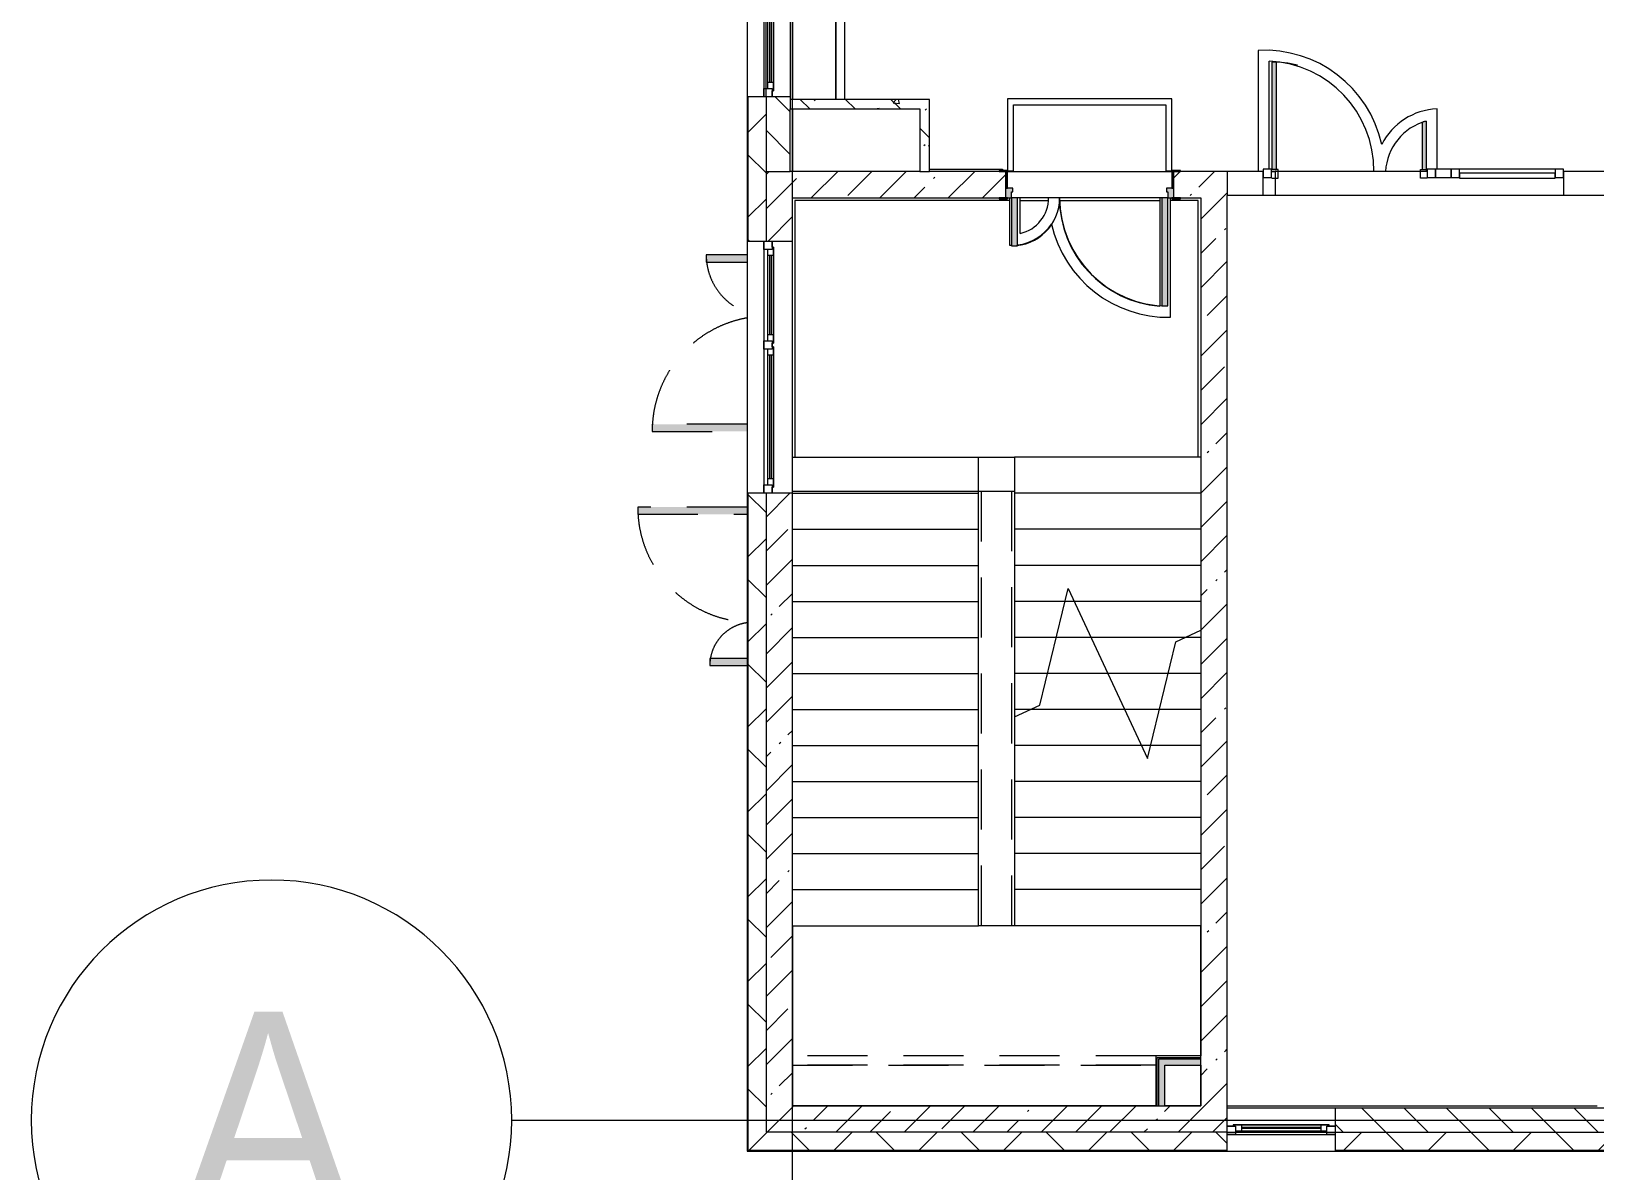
# Model space of a CAD drawing. Header units: millimetres. Extents: x 81548 to 272142, y -8553 to 29000.
# Drawn here: x 138904 to 151922, y -420 to 9067 of the extents above; entities that cross this region are included whole.
import ezdxf

# ---------------------------------------------------------------- set-up
doc = ezdxf.new("R2010")
doc.units = ezdxf.units.MM
doc.linetypes.add('200_ШТРИХ__ш1_п0_6_', pattern=[800, 500, -300])
doc.linetypes.add('Осевая', pattern=[31.75, 6.35, -4.7625, 15.875, -4.7625])
for name, color, linetype, lineweight, true_color in [('A-DETL-GENF-5', 7, 'Continuous', 5, 0xaaaaaa), ('A-DOOR-2', 7, 'Continuous', 5, 0xe2e2e2), ('A-DOOR-3', 7, 'Continuous', 5, 0xaaaaaa), ('A-DOOR-FRAM-1', 7, 'Continuous', 5, 0xe2e2e2), ('A-DOOR-FRAM-3', 7, 'Continuous', 5, 0xaaaaaa), ('A-FLOR-1', 7, 'Continuous', 5, 0xaaaaaa), ('I-WALL-3', 7, 'Continuous', 9, 0xe7e7e7), ('I-WALL-6', 7, 'Continuous', 5, 0x787878)]:
    doc.layers.add(name, color=color, linetype=linetype, lineweight=lineweight, true_color=true_color)
for name, color, linetype, lineweight in [('A-DETL-MBND-1', 7, '200_ШТРИХ__ш1_п0_6_', 9), ('A-GLAZ-3', 7, 'Continuous', 5), ('A-GLAZ-CURT-2', 7, 'Continuous', 5), ('A-GLAZ-CWMG-2', 7, 'Continuous', 5), ('A-WALL', 7, 'Continuous', 9), ('A-WALL-3', 7, 'Continuous', 5), ('I-WALL-4', 7, 'Continuous', 5), ('S-STRS-1', 7, 'Continuous', 5), ('S-STRS-MBND-1', 7, 'Continuous', 5), ('Оси', 7, 'Continuous', 9), ('Оси-1', 7, 'Continuous', 20), ('Оси-2', 7, 'Осевая', 9)]:
    doc.layers.add(name, color=color, linetype=linetype, lineweight=lineweight)
doc.styles.add('Arial_1', font='arial.ttf', dxfattribs={"width": 0.9, "height": 1750})
pattern_1 = [(45, (145131.5, 0), (-353.5534, 353.5534), []), (135, (145131.5, 0), (-353.5534, -353.5534), [])]
pattern_2 = [(135, (145131.52, 0), (-176.7767, -176.7767), [])]
pattern_3 = [(45, (145131.5, 0), (-285.123, 285.123), []), (45, (145416.64, 0), (-285.123, 285.123), [504.031, -100.806, 16.764, -84.042])]
pattern_4 = [(135, (145131.5, 0), (-377.17, -377.17), [533.4, -88.9, 17.78, -88.9]), (135, (145131.5, 376.94), (-377.17, -377.17), []), (50, (145131.5, 0), (637.645, -55.787), [66.675, -733.425]), (355, (145131.5, 0), (-123.35, 668.7), [53.34, -586.74]), (100.451, (145184.65, -4.65), (514.3, 612.91), [56.665, -623.315]), (46.184, (145131.5, 177.8), (948.78, -147.15), [100.01, -1100.14]), (96.636, (145210.6, 165.5), (830.91, 866), [85, -934.97]), (351.184, (145131.5, 177.8), (830.92, 865.99), [80.01, -880.11]), (21, (145220.4, 133.35), (530.65, -357.928), [66.675, -733.425]), (326, (145220.4, 133.35), (216.31, 644.66), [53.34, -586.74]), (71.451, (145264.64, 103.5), (746.96, 286.724), [56.665, -623.315]), (37.5, (145131.52, 0), (10.8105, 295.9426), [16.764, -562.864, 16.764, -578.866, -588.962]), (37.5, (145131.52, 0), (10.8105, 295.9426), [-1175.258, 16.764, -572.198]), (7.5, (145131.52, 0), (233.869, 350.632), [16.764, -322.834, 16.764, -549.529, -224.472]), (7.5, (145131.52, 0), (233.869, 350.632), [-905.89, 16.764, -207.708]), (327.5, (144933.27, 0), (474.568, -20.051), [16.764, -205.486, 16.764, -676.656, -920.115]), (327.5, (144933.27, 0), (474.568, -20.051), [-915.67, 16.764, -903.35]), (317.5, (144844.37, 0), (518.452, 88.993), [16.764, -272.16, 16.764, -443.738, -653.415]), (317.5, (144844.37, 0), (518.452, 88.993), [-749.427, 16.764, -636.65])]

# ---------------------------------------------------------------- blocks, each defined once
blk = doc.blocks.new('120_Окно_СКБ_1Ст - 120_Окно_СКБ_1Ст 900х2500_h_-22445987-2_10_3_птичка')
at = {"layer": 'A-GLAZ-3'}
for p, q in [((-450, -127), (-450, -57)), ((-450, -57), (-380, -57)), ((450, -57), (-450, -57)), ((-380, -127), (-450, -127)), ((-450, -127), (-400, -127)), ((-380, -127), (-400, -127)), ((-400, -127), (-400, -137)), ((-380, -57), (-380, -127)), ((380, -87), (-380, -87)), ((-380, -87), (-380, -127)), ((-330, -137), (-330, -87)), ((-330, -107), (330, -107)), ((330, -117), (-330, -117)), ((330, -137), (330, -87)), ((380, -127), (380, -57)), ((380, -57), (450, -57)), ((380, -127), (380, -87)), ((450, -127), (380, -127)), ((400, -127), (380, -127)), ((400, -127), (450, -127)), ((400, -137), (400, -127)), ((450, -57), (450, -127)), ((-400, -137), (400, -137)), ((400, -137), (-400, -137))]:
    blk.add_line(p, q, dxfattribs=at)
blk = doc.blocks.new('110_Дверь_СКБ_2Ст - Д-1 Лестничная клетка EIS60-24280000-2_10_3_птичка')
at = {"layer": 'A-DOOR-2'}
for points in [[(-637.5, 1010), (-637.5, 110), (-587.5, 110), (-587.5, 1010)], [(612.5, 510), (612.5, 110), (662.5, 110), (662.5, 510)], [(712.5, 30), (697.5, 30), (697.5, -110), (712.5, -110)]]:
    blk.add_hatch(color=256, dxfattribs=at).paths.add_polyline_path(points)
h = blk.add_hatch(color=256, dxfattribs=at)
h.paths.add_polyline_path([(712.5, 110), (662.5, 110), (662.5, 60), (652.5, 60), (652.5, 30), (712.5, 30), (712.5, 39.7)])
h.paths.add_polyline_path([(-687.5, 110), (-687.5, 30), (-627.5, 30), (-627.5, 60), (-637.5, 60), (-637.5, 110)])
at = {"layer": 'A-DOOR-FRAM-1'}
for points in [[(-672.5, 118), (-742.5, 118), (-742.5, 110), (-672.5, 110)], [(-672.5, 30), (-687.5, 30), (-687.5, -110), (-672.5, -110)], [(697.5, 118), (697.5, 110), (767.5, 110), (767.5, 118)], [(-692.8, -110), (-742.5, -110), (-742.5, -118), (-672.5, -118), (-672.5, -110)], [(697.5, -110), (697.5, -118), (767.5, -118), (767.5, -110)]]:
    blk.add_hatch(color=256, dxfattribs=at).paths.add_polyline_path(points)
at = {"layer": 'A-DOOR-3'}
for p, q in [((-637.5, 1010), (-637.5, 110)), ((-587.5, 1010), (-637.5, 1010)), ((-587.5, 110), (-587.5, 1010)), ((662.5, 510), (612.5, 510)), ((612.5, 510), (612.5, 110)), ((662.5, 110), (662.5, 510)), ((-637.5, 110), (-587.5, 110)), ((612.5, 110), (662.5, 110))]:
    blk.add_line(p, q, dxfattribs=at)
for centre, radius, start, end in [((-637.5, 110), 900, 0, 90), ((662.5, 110), 400, 90, 180)]:
    blk.add_arc(centre, radius, start, end, dxfattribs=at)
at = {"layer": 'A-DOOR-FRAM-3'}
for p, q in [((-672.5, 118), (-742.5, 118)), ((-742.5, 118), (-742.5, 110)), ((-742.5, 110), (-672.5, 110)), ((-637.5, 110), (-687.5, 110)), ((-687.5, 110), (-687.5, 30)), ((-687.5, 30), (-627.5, 30)), ((-672.5, 30), (-687.5, 30)), ((-687.5, 30), (-687.5, -110)), ((-672.5, 110), (-672.5, 118)), ((-672.5, -110), (-672.5, 30)), ((-637.5, 60), (-637.5, 110)), ((-627.5, 60), (-637.5, 60)), ((-627.5, 30), (-627.5, 60)), ((662.5, 60), (652.5, 60)), ((652.5, 60), (652.5, 30)), ((652.5, 30), (712.5, 30)), ((662.5, 110), (662.5, 60)), ((712.5, 110), (662.5, 110)), ((767.5, 118), (697.5, 118)), ((697.5, 118), (697.5, 110)), ((697.5, 110), (767.5, 110)), ((712.5, 30), (697.5, 30)), ((697.5, 30), (697.5, -110)), ((712.5, 30), (712.5, 110)), ((712.5, -110), (712.5, 30)), ((767.5, 110), (767.5, 118)), ((-672.5, -110), (-742.5, -110)), ((-742.5, -110), (-742.5, -118)), ((-742.5, -118), (-672.5, -118)), ((-687.5, -110), (-672.5, -110)), ((-672.5, -118), (-672.5, -110)), ((697.5, -110), (712.5, -110)), ((767.5, -110), (697.5, -110)), ((697.5, -110), (697.5, -118)), ((697.5, -118), (767.5, -118)), ((767.5, -118), (767.5, -110))]:
    blk.add_line(p, q, dxfattribs=at)
blk = doc.blocks.new('120_Окно_СКБ_2Ст - 120_Окно_СКБ_2Ст 2100х2500 _мал створка справа_-22445857-2_10_3_птичка')
at = {"layer": 'A-GLAZ-3'}
for p, q in [((-1050, -127), (-1050, -57)), ((-1050, -57), (-980, -57)), ((1050, -57), (-1050, -57)), ((-980, -127), (-1050, -127)), ((-1050, -127), (-1000, -127)), ((-980, -127), (-1000, -127)), ((-1000, -127), (-1000, -137)), ((-980, -57), (-980, -127)), ((150, -87), (-980, -87)), ((-980, -87), (-980, -127)), ((-930, -137), (-930, -87)), ((-930, -107), (100, -107)), ((100, -117), (-930, -117)), ((100, -137), (100, -87)), ((150, -127), (150, -57)), ((150, -57), (220, -57)), ((150, -127), (150, -87)), ((220, -127), (150, -127)), ((170, -127), (150, -127)), ((170, -127), (200, -127)), ((170, -137), (170, -127)), ((220, -127), (200, -127)), ((200, -127), (200, -137)), ((220, -57), (220, -127)), ((980, -87), (220, -87)), ((220, -87), (220, -127)), ((270, -137), (270, -87)), ((270, -107), (930, -107)), ((930, -117), (270, -117)), ((930, -137), (930, -87)), ((980, -127), (980, -57)), ((980, -57), (1050, -57)), ((980, -127), (980, -87)), ((1050, -127), (980, -127)), ((1000, -127), (980, -127)), ((1000, -127), (1050, -127)), ((1000, -137), (1000, -127)), ((1050, -57), (1050, -127)), ((-1000, -137), (170, -137)), ((170, -137), (-1000, -137)), ((200, -137), (1000, -137)), ((1000, -137), (200, -137))]:
    blk.add_line(p, q, dxfattribs=at)
blk = doc.blocks.new('120_Окно_СКБ_2Ст - 120_Окно_СКБ_2Ст 2100х2400 _мал створка справа_-22446225-2_10_3_птичка')
at = {"layer": 'A-GLAZ-3'}
for p, q in [((-1050, -127), (-1050, -57)), ((-1050, -57), (-980, -57)), ((1050, -57), (-1050, -57)), ((-980, -127), (-1050, -127)), ((-1050, -127), (-1000, -127)), ((-980, -127), (-1000, -127)), ((-1000, -127), (-1000, -137)), ((-980, -57), (-980, -127)), ((150, -87), (-980, -87)), ((-980, -87), (-980, -127)), ((-930, -137), (-930, -87)), ((-930, -107), (100, -107)), ((100, -117), (-930, -117)), ((100, -137), (100, -87)), ((150, -127), (150, -57)), ((150, -57), (220, -57)), ((150, -127), (150, -87)), ((220, -127), (150, -127)), ((170, -127), (150, -127)), ((170, -127), (200, -127)), ((170, -137), (170, -127)), ((220, -127), (200, -127)), ((200, -127), (200, -137)), ((220, -57), (220, -127)), ((980, -87), (220, -87)), ((220, -87), (220, -127)), ((270, -137), (270, -87)), ((270, -107), (930, -107)), ((930, -117), (270, -117)), ((930, -137), (930, -87)), ((980, -127), (980, -57)), ((980, -57), (1050, -57)), ((980, -127), (980, -87)), ((1050, -127), (980, -127)), ((1000, -127), (980, -127)), ((1000, -127), (1050, -127)), ((1000, -137), (1000, -127)), ((1050, -57), (1050, -127)), ((-1000, -137), (170, -137)), ((170, -137), (-1000, -137)), ((200, -137), (1000, -137)), ((1000, -137), (200, -137))]:
    blk.add_line(p, q, dxfattribs=at)
blk = doc.blocks.new('110_Дверь_СКБ_2Ст_Наружная - ДН-1_л__ Двухстворчатая 1350 х3200 _ЛК_ в свету с верхним остеклением 2-22796854-2_10_3_птичка')
at = {"layer": 'A-DETL-MBND-1'}
for points in [[(-715, 869), (-715, 79), (-655, 79), (-655, 869)], [(695, 419), (695, 79), (755, 79), (755, 419)]]:
    blk.add_hatch(color=256, dxfattribs=at).paths.add_polyline_path(points)
for p, q in [((-715, 869), (-715, 79)), ((-655, 869), (-715, 869)), ((-655, 79), (-655, 869)), ((755, 419), (695, 419)), ((695, 419), (695, 79)), ((755, 79), (755, 419))]:
    blk.add_line(p, q, dxfattribs=at)
for centre, radius, start, end in [((-715, -91), 960, 10.263, 90), ((755, -91), 510, 90, 160.4016)]:
    blk.add_arc(centre, radius, start, end, dxfattribs=at)
blk = doc.blocks.new('110_Дверь_СКБ_2Ст_Наружная - ДН-3_л__ Двухстворчатая 1200 х3200 из подвала EI30-23666533-2_10_3_птичка')
at = {"layer": 'A-DETL-MBND-1'}
for points in [[(620, 989), (620, 79), (680, 79), (680, 989)], [(-640, 79), (-580, 79), (-580, 389), (-640, 389)]]:
    blk.add_hatch(color=256, dxfattribs=at).paths.add_polyline_path(points)
for p, q in [((680, 989), (620, 989)), ((620, 989), (620, 79)), ((680, 79), (680, 989)), ((-640, 389), (-640, 79)), ((-580, 389), (-640, 389)), ((-580, 79), (-580, 389))]:
    blk.add_line(p, q, dxfattribs=at)
for centre, radius, start, end in [((680, 29), 960, 90, 176.9815), ((-640, 29), 360, 8.166, 90)]:
    blk.add_arc(centre, radius, start, end, dxfattribs=at)
blk = doc.blocks.new('Прямоугольный импост - 50 x 70 мм-31700031-2_10_3_птичка')
at = {"layer": 'A-GLAZ-CWMG-2'}
for p, q in [((-70, 35), (0, 35)), ((-70, -35), (-70, 35)), ((0, 35), (0, -35)), ((0, -35), (-70, -35))]:
    blk.add_line(p, q, dxfattribs=at)
blk = doc.blocks.new('Дверь_Витражная_остекление_ - ДВН_ДАО_Главный вход_1200 в свету-31742133-2_10_3_птичка')
at = {"layer": 'A-DOOR-2'}
for points in [[(-607, 30), (-607, 925), (-647, 922), (-647, 30)], [(640, 30), (640, 430), (633, 430), (607, 421), (607, 30)]]:
    blk.add_hatch(color=256, dxfattribs=at).paths.add_polyline_path(points)
at = {"layer": 'A-DETL-GENF-5'}
for p, q in [((-607, 925), (-647, 925)), ((-647, 925), (-647, 35)), ((-607, 30), (-607, 925)), ((607, 421), (607, 30)), ((640, 430), (633, 430)), ((-647, 30), (-607, 30)), ((-592, 30), (-647, 30)), ((-592, -40), (-592, 30)), ((592, -40), (592, 30)), ((592, 30), (640, 30)), ((607, 30), (640, 30)), ((-647, -40), (-592, -40)), ((647, -40), (592, -40))]:
    blk.add_line(p, q, dxfattribs=at)
at = {"layer": 'A-DOOR-3'}
blk.add_line((-647, 925), (-647, 35), dxfattribs=at)
for centre, radius, start, end in [((-647, 30), 895, 76.1866, 90), ((647, 30), 400, 91.06, 94.8979)]:
    blk.add_arc(centre, radius, start, end, dxfattribs=at)
blk = doc.blocks.new('Системная панель - Стемалит - 40мм-32257327-2_10_3_птичка')
at = {"layer": 'A-GLAZ-CURT-2'}
for p, q in [((65, 35), (-65, 35)), ((-65, 35), (-65, -35)), ((65, -35), (65, 35)), ((-65, -35), (65, -35))]:
    blk.add_line(p, q, dxfattribs=at)
blk = doc.blocks.new('Прямоугольный импост - 50 x 70 мм-31687886-2_10_3_птичка')
at = {"layer": 'A-GLAZ-CWMG-2'}
for p, q in [((-35, 35), (35, 35)), ((-35, -35), (-35, 35)), ((35, 35), (35, -35)), ((35, -35), (-35, -35))]:
    blk.add_line(p, q, dxfattribs=at)
blk = doc.blocks.new('Прямоугольный импост - 50 x 70 мм-31701779-2_10_3_птичка')
at = {"layer": 'A-GLAZ-CWMG-2'}
for p, q in [((0, 35), (-70, 35)), ((-70, 35), (-70, -35)), ((0, -35), (0, 35)), ((-70, -35), (0, -35))]:
    blk.add_line(p, q, dxfattribs=at)
blk = doc.blocks.new('Системная панель - Стекло - 40мм-32257331-2_10_3_птичка')
at = {"layer": 'A-GLAZ-CURT-2'}
for p, q in [((397.5, 0), (-397.5, 0)), ((-397.5, 0), (-397.5, -40)), ((397.5, -40), (397.5, 0)), ((-397.5, -40), (397.5, -40))]:
    blk.add_line(p, q, dxfattribs=at)
blk = doc.blocks.new('Прямоугольный импост - 50 x 70 мм-31702100-2_10_3_птичка')
at = {"layer": 'A-GLAZ-CWMG-2'}
for p, q in [((-35, 35), (35, 35)), ((-35, -35), (-35, 35)), ((35, 35), (35, -35)), ((35, -35), (-35, -35))]:
    blk.add_line(p, q, dxfattribs=at)
blk = doc.blocks.new('Прямоугольный импост - 50 x 70 мм-31720914-2_10_3_птичка')
at = {"layer": 'A-GLAZ-CWMG-2'}
blk.add_line((6460, 7920), (5665, 7920), dxfattribs=at)
blk = doc.blocks.new('Зашивка приборов отопления15 - Зашивка приборов отопления-33281080-2_10_3_птичка')
at = {"layer": 'A-DETL-MBND-1'}
for p, q in [((3135, 535), (110, 535)), ((3135, 460), (110, 460)), ((110, 460), (3135, 460))]:
    blk.add_line(p, q, dxfattribs=at)
blk = doc.blocks.new('Зашивка приборов отопления42 - Зашивка приборов отопления-33374801-2_10_3_птичка')
at = {"layer": 'A-WALL-3'}
for p, q in [((37472, 23439), (35372, 23439)), ((37472, 23079), (37472, 23439)), ((35372, 23079), (37472, 23079)), ((37472, 23079), (35372, 23079)), ((37472, 23004), (37472, 23079)), ((35372, 23004), (37472, 23004))]:
    blk.add_line(p, q, dxfattribs=at)
blk = doc.blocks.new('Ось сетки - D8-29747960-2_10_3_птичка')
at = {"layer": 'Оси-1'}
for start, end in [(360, 180), (180, 360)]:
    blk.add_arc((0, 0), 4, start, end, dxfattribs=at)

msp = doc.modelspace()

# ---------------------------------------------------------------- hatches: boundary and pattern name
at = {"layer": 'A-WALL-3'}
h = msp.add_hatch(dxfattribs=at)
h.set_pattern_fill('FP_55', color=256, style=0, pattern_type=2)
h.set_pattern_definition(pattern_1)
h.paths.add_polyline_path([(145021.5, -100), (145021.5, 5220), (144871.5, 5220), (144871.5, -100)])
h.paths.add_polyline_path([(145021.5, 7320), (145021.5, 8520), (144871.5, 8520), (144871.5, 7320)])
h.paths.add_polyline_path([(145021.5, 10620), (145021.5, 11520), (144871.5, 11520), (144871.5, 10620)])
h.paths.add_polyline_path([(145021.5, 13120), (145021.5, 15350), (144871.5, 15350), (144871.5, 13120)])
h = msp.add_hatch(dxfattribs=at)
h.set_pattern_fill('FP_65', color=256, style=0, pattern_type=2)
h.set_pattern_definition(pattern_2)
h.paths.add_polyline_path([(145221.5, 7900), (145221.5, 8520), (145021.5, 8520), (145021.5, 7900)])
h.paths.add_polyline_path([(145172, 10620), (145221.5, 10620), (145221.5, 10900), (145021.5, 10900), (145021.5, 10620)])
h.paths.add_polyline_path([(145221.5, 11400), (145221.5, 11520), (145021.5, 11520), (145021.5, 11400), (145078.7, 11400)])
h.paths.add_polyline_path([(145021.5, 13120), (145221.5, 13120), (145221.5, 14700), (145021.5, 14700), (145021.5, 13534.8)])
h = msp.add_hatch(dxfattribs=at)
h.set_pattern_fill('FP_65', color=256, style=0, pattern_type=2)
h.set_pattern_definition(pattern_2)
h.paths.add_polyline_path([(152135.9, -100), (153691.5, -100), (153691.5, 100), (149761.5, 100), (149761.5, -100), (151207.4, -100)])
h.paths.add_polyline_path([(157291.5, -100), (157291.5, 100), (156791.5, 100), (156791.5, -100)])
h = msp.add_hatch(dxfattribs=at)
h.set_pattern_fill('FP_55', color=256, style=0, pattern_type=2)
h.set_pattern_definition(pattern_1)
h.paths.add_polyline_path([(220831.5, -250), (220831.5, -100), (216691.5, -100), (216691.5, -250), (219917.9, -250)])
h.paths.add_polyline_path([(214346.8, -250), (215791.5, -250), (215791.5, -100), (212191.5, -100), (212191.5, -250), (212489.7, -250)])
h.paths.add_polyline_path([(203191.5, -250), (203941.5, -250), (203941.5, -100), (203191.5, -100)])
h.paths.add_polyline_path([(207191.5, -250), (207191.5, -100), (206041.5, -100), (206041.5, -250), (206918.6, -250)])
h.paths.add_polyline_path([(202276, -250), (202291.5, -250), (202291.5, -100), (201541.5, -100), (201541.5, -250)])
h.paths.add_polyline_path([(210291.5, -250), (211291.5, -250), (211291.5, -100), (210291.5, -100)])
h.paths.add_polyline_path([(198441.5, -250), (198441.5, -100), (197041.5, -100), (197041.5, -250), (197633.4, -250)])
h.paths.add_polyline_path([(193941.5, -250), (193941.5, -100), (192541.5, -100), (192541.5, -250), (193919.3, -250)])
h.paths.add_polyline_path([(190205.2, -250), (190441.5, -250), (190441.5, -100), (190067.9, -100), (190067.9, -250)])
h.paths.add_polyline_path([(188541.5, -250), (189167.9, -250), (189167.9, -100), (187791.5, -100), (187791.5, -250), (188348.2, -250)])
h.paths.add_polyline_path([(174420.4, -250), (176041.5, -250), (176041.5, -100), (174341.3, -100), (174341.3, -250)])
h.paths.add_polyline_path([(184691.5, -250), (184691.5, -100), (183121.5, -100), (183121.5, -250), (184634.1, -250)])
h.paths.add_polyline_path([(180920, -250), (181021.5, -250), (181021.5, -100), (179901.5, -100), (179901.5, -250), (179991.5, -250)])
h.paths.add_polyline_path([(179001.5, -250), (179001.5, -100), (178141.5, -100), (178141.5, -250), (178741.5, -250)])
h.paths.add_polyline_path([(170706.3, -250), (171541.3, -250), (171541.3, -100), (169941.5, -100), (169941.5, -250)])
h.paths.add_polyline_path([(167641.5, -250), (167841.5, -250), (167841.5, -100), (166741.5, -100), (166741.5, -250), (167456.5, -250)])
h.paths.add_polyline_path([(161421.1, -250), (162391.5, -250), (162391.5, -100), (161241.5, -100), (161241.5, -250)])
h.paths.add_polyline_path([(163941.5, -250), (163941.5, -100), (163291.5, -100), (163291.5, -250)])
h.paths.add_polyline_path([(148861.5, -250), (148861.5, -100), (144871.5, -100), (144871.5, -250), (148421.8, -250)])
h.paths.add_polyline_path([(153064.4, -250), (153691.5, -250), (153691.5, -100), (149761.5, -100), (149761.5, -250), (152135.9, -250)])
h.paths.add_polyline_path([(157707, -250), (158141.5, -250), (158141.5, -100), (156791.5, -100), (156791.5, -250)])
at = {"layer": 'I-WALL-3'}
for points in [[(148641.5, 460), (148641.5, 510), (148291.5, 510), (148291.5, 460), (148421.8, 460)], [(148341.5, 120), (148341.5, 460), (148291.5, 460), (148291.5, 120)]]:
    msp.add_hatch(color=256, dxfattribs=at).paths.add_polyline_path(points)
at = {"layer": 'I-WALL-4'}
h = msp.add_hatch(dxfattribs=at)
h.set_pattern_fill('FP_63', color=256, style=0, pattern_type=2)
h.set_pattern_definition(pattern_3)
h.paths.add_polyline_path([(145021.5, -100), (145241.5, -100), (145241.5, 5220), (145021.5, 5220), (145021.5, 1965.8)])
h.paths.add_polyline_path([(145021.5, 7320), (145241.5, 7320), (145241.5, 7900), (145021.5, 7900), (145021.5, 7750.3)])
h = msp.add_hatch(dxfattribs=at)
h.set_pattern_fill('FP_63', color=256, style=0, pattern_type=2)
h.set_pattern_definition(pattern_3)
h.paths.add_polyline_path([(145241.5, 7680), (147016.5, 7680), (147016.5, 7900), (145241.5, 7900), (145241.5, 7750.3)])
h.paths.add_polyline_path([(148416.5, 7680), (148641.5, 7680), (148641.5, 7900), (148416.5, 7900), (148416.5, 7730)])
h = msp.add_hatch(dxfattribs=at)
h.set_pattern_fill('FP_63', color=256, style=0, pattern_type=2)
h.set_pattern_definition(pattern_3)
h.paths.add_polyline_path([(148641.5, -100), (148861.5, -100), (148861.5, 7900), (148641.5, 7900), (148641.5, 120)])
h = msp.add_hatch(dxfattribs=at)
h.set_pattern_fill('FP_66', color=256, style=0, pattern_type=2)
h.set_pattern_definition([(135, (145131.5, 0), (-353.553, -353.553), [])])
h.paths.add_polyline_path([(161791.5, 7700), (161791.5, 7900), (160131.4, 7900), (160131.4, 7700), (161291.5, 7700)])
h.paths.add_polyline_path([(157291.5, 7700), (157291.5, 7900), (156591.5, 7900), (156591.5, 7830), (155791.5, 7830), (155791.5, 7900), (153391.5, 7900), (153391.5, 7700), (156778.5, 7700)])
h.paths.add_polyline_path([(151661.5, 7700), (152791.5, 7700), (152791.5, 7900), (151661.5, 7900), (151661.5, 7750.3)])
h.paths.add_polyline_path([(158691.4, 7700), (158691.4, 7900), (157891.5, 7900), (157891.5, 7700), (158635.5, 7700)])
h.paths.add_polyline_path([(148861.5, 7700), (149161.5, 7700), (149161.5, 7900), (148861.5, 7900), (148861.5, 7750.3)])
h = msp.add_hatch(dxfattribs=at)
h.set_pattern_fill('FP_63', color=256, style=0, pattern_type=2)
h.set_pattern_definition(pattern_3)
h.paths.add_polyline_path([(148641.5, -100), (148641.5, 120), (145241.5, 120), (145241.5, -100), (148421.8, -100)])
at = {"layer": 'I-WALL-6'}
h = msp.add_hatch(dxfattribs=at)
h.set_pattern_fill('FP_76', color=256, style=0, pattern_type=2)
h.set_pattern_definition(pattern_4)
h.paths.add_polyline_path([(146301.5, 8420), (146381.5, 8420), (146381.5, 8500), (145221.5, 8500), (145221.5, 8420), (145636.2, 8420)])
h = msp.add_hatch(dxfattribs=at)
h.set_pattern_fill('FP_76', color=256, style=0, pattern_type=2)
h.set_pattern_definition(pattern_4)
h.paths.add_polyline_path([(146381.5, 7900), (146381.5, 8420), (146301.5, 8420), (146301.5, 7900)])

# ---------------------------------------------------------------- linework, layer by layer
at = {"layer": 'A-DETL-MBND-1'}
for p, q in [((146816.5, 1620), (146816.5, 5237.9)), ((147066.5, 5237.9), (147066.5, 1620))]:
    msp.add_line(p, q, dxfattribs=at)
at = {"layer": 'A-FLOR-1'}
for p, q in [((149119.6, 8907.6), (149119.6, 7900)), ((149209.6, 7920), (149209.6, 8818.2)), ((147031.1, 8503.9), (147031.1, 7908)), ((148401, 8503.9), (147031.1, 8503.9)), ((148401, 7903.9), (148401, 8503.9)), ((147081.1, 7903.9), (147081.1, 8453.9)), ((147081.1, 8453.9), (148351, 8453.9)), ((148351, 8453.9), (148351, 7903.9)), ((150608.5, 7920), (150608.5, 8421.4)), ((150518.5, 8317.2), (150518.5, 7903)), ((146381.5, 7920), (146991.5, 7920)), ((146991.5, 7920), (146991.5, 7908)), ((147031.5, 7903.9), (147081.1, 7903.9)), ((148351, 7903.9), (148401, 7903.9)), ((150526.5, 7900), (149261.5, 7900)), ((149261.5, 7900), (149261.5, 7700)), ((150518.5, 7903), (150526.5, 7903)), ((147048.3, 7659), (145261.5, 7659)), ((145261.5, 7659), (145261.5, 5520)), ((146991.5, 7672), (146991.5, 7659)), ((147048.3, 7680), (147048.3, 7285.7)), ((147138.3, 7680.2), (147066.5, 7680.2)), ((147138.3, 7383), (147138.3, 7680.2)), ((147138.3, 7659), (147372.5, 7659)), ((147464.5, 7680.2), (147374.5, 7680.2)), ((147465.7, 7659), (148299.5, 7659)), ((148366.5, 7680.2), (148299.5, 7680.2)), ((148299.5, 7680.2), (148299.5, 6777.9)), ((148389.5, 6685.4), (148389.5, 7680)), ((148620.5, 7659), (148389.5, 7659)), ((148441.5, 7659), (148441.5, 7672)), ((148620.5, 5520), (148620.5, 7659)), ((145261.5, 5520), (147091.5, 5520)), ((145241.5, 5237.9), (147091.5, 5237.9))]:
    msp.add_line(p, q, dxfattribs=at)
for centre, radius, start, end in [((149172.1, 7909), 1000, 12.44956, 93.01125), ((149172.1, 7909), 910, 359.43333, 87.64026), ((150633.5, 7878), 544, 92.63401, 153.04618), ((150633.5, 7878), 454, 104.67311, 177.22246), ((147069.5, 7680.2), 305, 283.0427, 0), ((148369.5, 7680.2), 905, 180, 265.56313), ((147069.5, 7680.2), 395, 276.84991, 326.45952), ((148369.5, 7680.2), 995, 192.67054, 271.1511), ((147069.5, 7680.2), 395, 266.92799, 269.56999)]:
    msp.add_arc(centre, radius, start, end, dxfattribs=at)
at = {"layer": 'A-WALL'}
for p, q in [((144868.5, 8520), (144868.5, 7320)), ((144871.5, 8520), (144871.5, 7320)), ((145021.5, 8520), (145021.5, 7320)), ((145221.5, 8500), (145221.5, 8420)), ((145021.5, 7900), (145221.5, 7900)), ((146301.5, 7900), (146381.5, 7900)), ((148861.5, 7900), (148861.5, 7700)), ((144868.5, 5220), (144868.5, -253)), ((144871.5, 5220), (144871.5, -250)), ((145021.5, 5220), (145021.5, -100)), ((148279, 522.5), (148641.5, 522.5)), ((148279, 120), (148279, 522.5)), ((148641.5, 460), (148641.5, 535)), ((148291.5, 510), (148641.5, 510)), ((148291.5, 120), (148291.5, 510)), ((148266.5, 120), (148341.5, 120)), ((149761.5, -100), (153691.5, -100)), ((144868.5, -253), (148861.5, -253)), ((144871.5, -250), (148861.5, -250)), ((149761.5, -250), (153691.5, -250)), ((149761.5, -253), (153691.5, -253))]:
    msp.add_line(p, q, dxfattribs=at)
at = {"layer": 'A-WALL-3'}
for p, q in [((144863.5, 11520), (144863.5, -258)), ((145221.5, 10900), (145221.5, 8500)), ((145221.5, 8520), (144863.5, 8520)), ((145221.5, 7900), (145221.5, 8420)), ((144863.5, 7320), (145021.5, 7320)), ((145021.5, 5220), (144863.5, 5220)), ((157291.5, 100), (148861.5, 100)), ((149761.5, 100), (149761.5, -258)), ((148861.5, -100), (145021.5, -100)), ((148861.5, -258), (148861.5, -100)), ((144863.5, -258), (163291.5, -258))]:
    msp.add_line(p, q, dxfattribs=at)
at = {"layer": 'I-WALL-4'}
for p, q in [((145021.5, 8520), (145021.5, 10620)), ((145241.5, 10620), (145241.5, 8500)), ((146381.5, 8500), (145221.5, 8500)), ((146381.5, 7900), (146381.5, 8500)), ((145221.5, 8420), (146301.5, 8420)), ((145241.5, 8420), (145241.5, 7900)), ((146301.5, 8420), (146301.5, 7900)), ((146301.5, 7900), (145221.5, 7900)), ((146961.5, 7900), (146381.5, 7900)), ((147031.5, 7900), (148401.5, 7900)), ((149161.5, 7900), (148471.5, 7900)), ((149161.5, 7700), (149161.5, 7900)), ((149231.5, 7900), (149261.5, 7900)), ((152791.5, 7900), (151661.5, 7900)), ((151661.5, 7900), (151661.5, 7700)), ((152791.5, 7700), (148861.5, 7700)), ((148861.5, -100), (148861.5, 7700)), ((145241.5, 120), (145241.5, 7680)), ((145241.5, 7680), (146961.5, 7680)), ((147374.5, 7680), (147138.3, 7680)), ((148299.5, 7680), (147464.2, 7680)), ((148471.5, 7680), (148641.5, 7680)), ((148641.5, 7680), (148641.5, 535)), ((145021.5, 7320), (145241.5, 7320)), ((145241.5, 5220), (145021.5, 5220)), ((148641.5, 535), (148266.5, 535)), ((148266.5, 535), (148266.5, 120)), ((148341.5, 460), (148641.5, 460)), ((148341.5, 120), (148341.5, 460)), ((148641.5, 460), (148641.5, 120)), ((148266.5, 120), (145241.5, 120)), ((148641.5, 120), (148341.5, 120)), ((148861.5, 120), (151941.5, 120)), ((148861.5, -100), (149761.5, -100))]:
    msp.add_line(p, q, dxfattribs=at)
at = {"layer": 'S-STRS-1'}
for p, q in [((145241.5, 5520), (146791.5, 5520)), ((148641.5, 5520), (147091.5, 5520)), ((147091.5, 5520), (147091.5, 5220)), ((148641.5, 5520), (147091.5, 5520)), ((145241.5, 5220), (146791.5, 5220)), ((145241.5, 5220), (146791.5, 5220)), ((146791.5, 5220), (146791.5, 5237.9)), ((146791.5, 4920), (146791.5, 5220)), ((147091.5, 5220), (147091.5, 4920)), ((148641.5, 5220), (147091.5, 5220)), ((148641.5, 5220), (147091.5, 5220)), ((145241.5, 4920), (146791.5, 4920)), ((145241.5, 4920), (146791.5, 4920)), ((146791.5, 4620), (146791.5, 4920)), ((147091.5, 4920), (147091.5, 4620)), ((148641.5, 4920), (147091.5, 4920)), ((148641.5, 4920), (147091.5, 4920)), ((145241.5, 4620), (146791.5, 4620)), ((145241.5, 4620), (146791.5, 4620)), ((146791.5, 4320), (146791.5, 4620)), ((147091.5, 4620), (147091.5, 4320)), ((148641.5, 4620), (147091.5, 4620)), ((148641.5, 4620), (147091.5, 4620)), ((145241.5, 4320), (146791.5, 4320)), ((145241.5, 4320), (146791.5, 4320)), ((146791.5, 4020), (146791.5, 4320)), ((147091.5, 4320), (147091.5, 4020)), ((147510.1, 4320), (147091.5, 4320)), ((147510.1, 4320), (147091.5, 4320)), ((147586.7, 4320), (147510.1, 4320)), ((147586.7, 4320), (147510.1, 4320)), ((148641.5, 4320), (147586.7, 4320)), ((148641.5, 4320), (147586.7, 4320)), ((145241.5, 4020), (146791.5, 4020)), ((145241.5, 4020), (146791.5, 4020)), ((146791.5, 3720), (146791.5, 4020)), ((147091.5, 4020), (147091.5, 3720)), ((147437.2, 4020), (147091.5, 4020)), ((147437.2, 4020), (147091.5, 4020)), ((147726.6, 4020), (147437.2, 4020)), ((147726.6, 4020), (147437.2, 4020)), ((148509.9, 4020), (147726.6, 4020)), ((148509.9, 4020), (147726.6, 4020)), ((148641.5, 4020), (148509.9, 4020)), ((148641.5, 4020), (148509.9, 4020)), ((145241.5, 3720), (146791.5, 3720)), ((145241.5, 3720), (146791.5, 3720)), ((146791.5, 3420), (146791.5, 3720)), ((147091.5, 3720), (147091.5, 3420)), ((147364.3, 3720), (147091.5, 3720)), ((147364.3, 3720), (147091.5, 3720)), ((147866.5, 3720), (147364.3, 3720)), ((147866.5, 3720), (147364.3, 3720)), ((148368.8, 3720), (147866.5, 3720)), ((148368.8, 3720), (147866.5, 3720)), ((148641.5, 3720), (148368.8, 3720)), ((148641.5, 3720), (148368.8, 3720)), ((145241.5, 3420), (146791.5, 3420)), ((145241.5, 3420), (146791.5, 3420)), ((146791.5, 3120), (146791.5, 3420)), ((147091.5, 3420), (147091.5, 3358.6)), ((147223.2, 3420), (147091.5, 3420)), ((147223.2, 3420), (147091.5, 3420)), ((148006.4, 3420), (147223.2, 3420)), ((148006.4, 3420), (147223.2, 3420)), ((148295.9, 3420), (148006.4, 3420)), ((148295.9, 3420), (148006.4, 3420)), ((148641.5, 3420), (148295.9, 3420)), ((148641.5, 3420), (148295.9, 3420)), ((147091.5, 3358.6), (147091.5, 3120)), ((145241.5, 3120), (146791.5, 3120)), ((145241.5, 3120), (146791.5, 3120)), ((146791.5, 2820), (146791.5, 3120)), ((147091.5, 3120), (147091.5, 2820)), ((148146.3, 3120), (147091.5, 3120)), ((148146.3, 3120), (147091.5, 3120)), ((148222.9, 3120), (148146.3, 3120)), ((148222.9, 3120), (148146.3, 3120)), ((148641.5, 3120), (148222.9, 3120)), ((148641.5, 3120), (148222.9, 3120)), ((145241.5, 2820), (146791.5, 2820)), ((145241.5, 2820), (146791.5, 2820)), ((146791.5, 2520), (146791.5, 2820)), ((147091.5, 2820), (147091.5, 2520)), ((148641.5, 2820), (147091.5, 2820)), ((148641.5, 2820), (147091.5, 2820)), ((145241.5, 2520), (146791.5, 2520)), ((145241.5, 2520), (146791.5, 2520)), ((146791.5, 2220), (146791.5, 2520)), ((147091.5, 2520), (147091.5, 2220)), ((148641.5, 2520), (147091.5, 2520)), ((148641.5, 2520), (147091.5, 2520)), ((145241.5, 2220), (146791.5, 2220)), ((145241.5, 2220), (146791.5, 2220)), ((146791.5, 1920), (146791.5, 2220)), ((147091.5, 2220), (147091.5, 1920)), ((148641.5, 2220), (147091.5, 2220)), ((148641.5, 2220), (147091.5, 2220)), ((145241.5, 1920), (146791.5, 1920)), ((145241.5, 1920), (146791.5, 1920)), ((146791.5, 1620), (146791.5, 1920)), ((147091.5, 1920), (147091.5, 1620)), ((148641.5, 1920), (147091.5, 1920)), ((148641.5, 1920), (147091.5, 1920)), ((145241.5, 1620), (146791.5, 1620)), ((145241.5, 1620), (146791.5, 1620)), ((147091.5, 1620), (146791.5, 1620)), ((148641.5, 1620), (147091.5, 1620)), ((148641.5, 1620), (147091.5, 1620))]:
    msp.add_line(p, q, dxfattribs=at)
at = {"layer": 'S-STRS-MBND-1'}
for p, q in [((145241.5, 5520), (146791.5, 5520)), ((145241.5, 1620), (145241.5, 5520)), ((146791.5, 1620), (146791.5, 5520)), ((145241.5, 5220), (146791.5, 5220)), ((145241.5, 5220), (146791.5, 5220)), ((145241.5, 4920), (146791.5, 4920)), ((145241.5, 4920), (146791.5, 4920)), ((145241.5, 4620), (146791.5, 4620)), ((145241.5, 4620), (146791.5, 4620)), ((147300.1, 3455.9), (147536.3, 4428.1)), ((147536.3, 4428.1), (148196.7, 3011.9)), ((145241.5, 4320), (146791.5, 4320)), ((145241.5, 4320), (146791.5, 4320)), ((147586.7, 4320), (147510.1, 4320)), ((147586.7, 4320), (147510.1, 4320)), ((148433, 3984.1), (148641.5, 4081.4)), ((145241.5, 4020), (146791.5, 4020)), ((145241.5, 4020), (146791.5, 4020)), ((147726.6, 4020), (147437.2, 4020)), ((147726.6, 4020), (147437.2, 4020)), ((148196.7, 3011.9), (148433, 3984.1)), ((148641.5, 4020), (148509.9, 4020)), ((148641.5, 4020), (148509.9, 4020)), ((145241.5, 3720), (146791.5, 3720)), ((145241.5, 3720), (146791.5, 3720)), ((147866.5, 3720), (147364.3, 3720)), ((147866.5, 3720), (147364.3, 3720)), ((148641.5, 3720), (148368.8, 3720)), ((148641.5, 3720), (148368.8, 3720)), ((145241.5, 3420), (146791.5, 3420)), ((145241.5, 3420), (146791.5, 3420)), ((147091.5, 3358.6), (147300.1, 3455.9)), ((148006.4, 3420), (147223.2, 3420)), ((148006.4, 3420), (147223.2, 3420)), ((148641.5, 3420), (148295.9, 3420)), ((148641.5, 3420), (148295.9, 3420)), ((148641.5, 3420), (148641.5, 1620)), ((147091.5, 3358.6), (147091.5, 1620)), ((145241.5, 3120), (146791.5, 3120)), ((145241.5, 3120), (146791.5, 3120)), ((148146.3, 3120), (147091.5, 3120)), ((148146.3, 3120), (147091.5, 3120)), ((148641.5, 3120), (148222.9, 3120)), ((148641.5, 3120), (148222.9, 3120)), ((145241.5, 2820), (146791.5, 2820)), ((145241.5, 2820), (146791.5, 2820)), ((148641.5, 2820), (147091.5, 2820)), ((148641.5, 2820), (147091.5, 2820)), ((145241.5, 2520), (146791.5, 2520)), ((145241.5, 2520), (146791.5, 2520)), ((148641.5, 2520), (147091.5, 2520)), ((148641.5, 2520), (147091.5, 2520)), ((145241.5, 2220), (146791.5, 2220)), ((145241.5, 2220), (146791.5, 2220)), ((148641.5, 2220), (147091.5, 2220)), ((148641.5, 2220), (147091.5, 2220)), ((145241.5, 1920), (146791.5, 1920)), ((145241.5, 1920), (146791.5, 1920)), ((148641.5, 1920), (147091.5, 1920)), ((148641.5, 1920), (147091.5, 1920)), ((145241.5, 1620), (145241.5, 120)), ((145241.5, 1620), (146791.5, 1620)), ((145241.5, 1620), (146791.5, 1620)), ((147091.5, 1620), (146791.5, 1620)), ((148641.5, 1620), (147091.5, 1620)), ((148641.5, 1620), (147091.5, 1620)), ((148641.5, 120), (148641.5, 1620)), ((145241.5, 120), (148641.5, 120))]:
    msp.add_line(p, q, dxfattribs=at)
at = {"layer": 'Оси'}
for p, q in [((145241.5, 5439), (145241.5, 15380)), ((145241.5, -4552.8), (145241.5, 5388.2)), ((142903.9, 0), (155403.9, 0))]:
    msp.add_line(p, q, dxfattribs=at)
at = {"layer": 'Оси-2'}
msp.add_line((145241.5, 5388.2), (145241.5, 5439), dxfattribs=at)

# ---------------------------------------------------------------- block references
at = {"layer": 'A-DETL-MBND-1', "rotation": 89.99999999999991}
for name, p in [('110_Дверь_СКБ_2Ст_Наружная - ДН-1_л__ Двухстворчатая 1350 х3200 _ЛК_ в свету с верхним остеклением 2-22796854-2_10_3_птичка', (144942.5, 6450.5)), ('110_Дверь_СКБ_2Ст_Наружная - ДН-3_л__ Двухстворчатая 1200 х3200 из подвала EI30-23666533-2_10_3_птичка', (144942.5, 4425.5))]:
    msp.add_blockref(name, p, dxfattribs=at)
at = {"layer": 'A-DETL-MBND-1'}
msp.add_blockref('Зашивка приборов отопления15 - Зашивка приборов отопления-33281080-2_10_3_птичка', (145131.5, 0), dxfattribs=at)
at = {"layer": 'A-DOOR-3'}
msp.add_blockref('Дверь_Витражная_остекление_ - ДВН_ДАО_Главный вход_1200 в свету-31742133-2_10_3_птичка', (149879, 7885), dxfattribs=at)
at = {"layer": 'A-DOOR-3', "rotation": 180}
msp.add_blockref('110_Дверь_СКБ_2Ст - Д-1 Лестничная клетка EIS60-24280000-2_10_3_птичка', (147729, 7790), dxfattribs=at)
at = {"layer": 'A-GLAZ-3'}
for name, p, rotation in [('120_Окно_СКБ_2Ст - 120_Окно_СКБ_2Ст 2100х2500 _мал створка справа_-22445857-2_10_3_птичка', (144946.5, 9570), 89.99999999999993), ('120_Окно_СКБ_2Ст - 120_Окно_СКБ_2Ст 2100х2400 _мал створка справа_-22446225-2_10_3_птичка', (144946.5, 6270), 89.99999999999993), ('120_Окно_СКБ_1Ст - 120_Окно_СКБ_1Ст 900х2500_h_-22445987-2_10_3_птичка', (149311.5, -175), 180)]:
    msp.add_blockref(name, p, dxfattribs=dict(at, rotation=rotation))
at = {"layer": 'A-GLAZ-CURT-2'}
for name, p in [('Системная панель - Стемалит - 40мм-32257327-2_10_3_птичка', (150661.5, 7885)), ('Системная панель - Стекло - 40мм-32257331-2_10_3_птичка', (151194, 7885))]:
    msp.add_blockref(name, p, dxfattribs=at)
at = {"layer": 'A-GLAZ-CWMG-2', "rotation": 180}
msp.add_blockref('Прямоугольный импост - 50 x 70 мм-31701779-2_10_3_птичка', (149161.5, 7885), dxfattribs=at)
at = {"layer": 'A-GLAZ-CWMG-2', "extrusion": (0, 0, -1), "rotation": 180}
for name, p in [('Прямоугольный импост - 50 x 70 мм-31687886-2_10_3_птичка', (-150561.5, 7885)), ('Прямоугольный импост - 50 x 70 мм-31702100-2_10_3_птичка', (-150761.5, 7885)), ('Прямоугольный импост - 50 x 70 мм-31700031-2_10_3_птичка', (-151661.5, 7885))]:
    msp.add_blockref(name, p, dxfattribs=at)
at = {"layer": 'A-GLAZ-CWMG-2'}
msp.add_blockref('Прямоугольный импост - 50 x 70 мм-31720914-2_10_3_птичка', (145131.5, 0), dxfattribs=at)
at = {"layer": 'A-WALL-3', "rotation": 90.0000000000001}
msp.add_blockref('Зашивка приборов отопления42 - Зашивка приборов отопления-33374801-2_10_3_птичка', (168680.5, -26871.9), dxfattribs=at)
at = {"layer": 'Оси-1', "xscale": 499.9999999999995, "yscale": 499.9999999999995, "zscale": 499.9999999999995, "rotation": 269.9999999999994}
msp.add_blockref('Ось сетки - D8-29747960-2_10_3_птичка', (140903.9, 0), dxfattribs=at)

# ---------------------------------------------------------------- texts
at = {"layer": 'Оси', "insert": (140140.1, 905.2), "char_height": 1750, "width": 1803.797, "attachment_point": 1, "style": 'Arial_1'}
msp.add_mtext('\\fArial|b0|i0|c204|p34|;\\W.9;А', dxfattribs=at)

doc.saveas('drawing.dxf')
